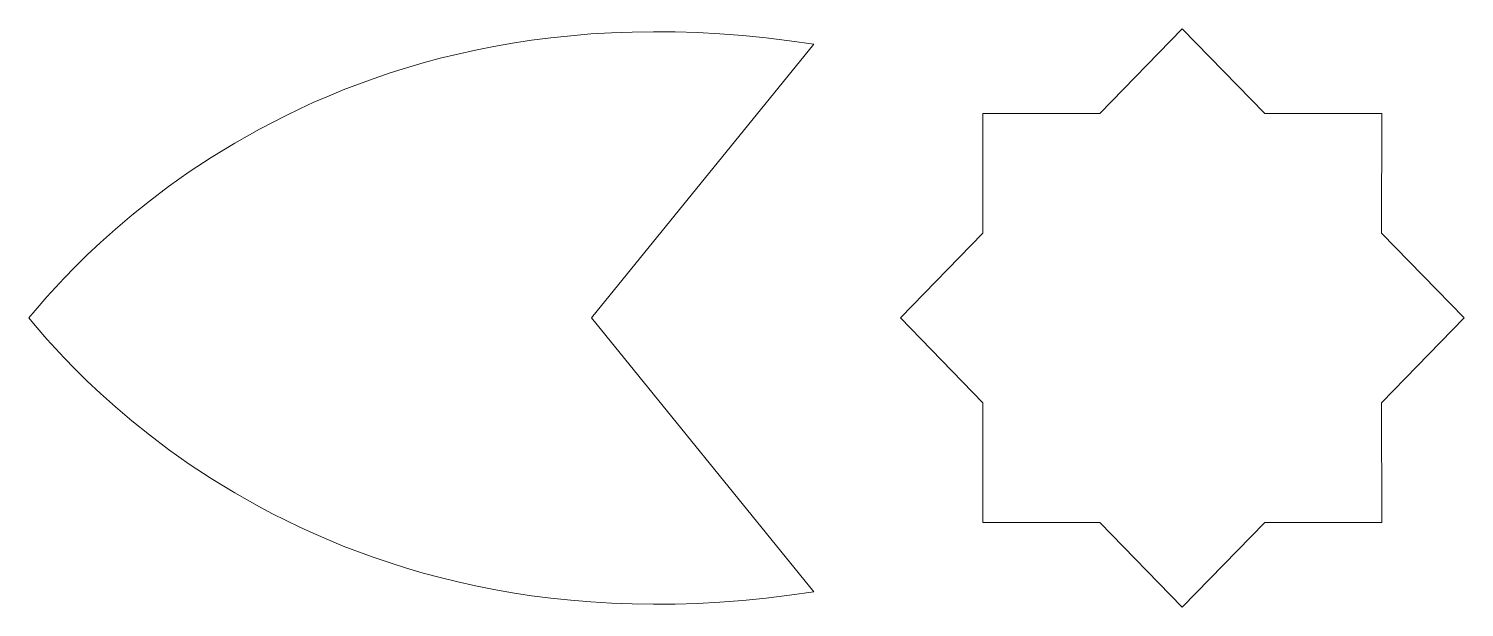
# Model space of a CAD drawing. Header units: millimetres. Extents: x -167 to 167, y -425 to 425.
# Drawn here: x -17.64 to 4.31, y -124.67 to -115.82 of the extents above; entities that cross this region are included whole.
import ezdxf

# ---------------------------------------------------------------- set-up
doc = ezdxf.new("R2010")
doc.units = ezdxf.units.MM
doc.header["$MEASUREMENT"] = 0
doc.layers.add('Layer 1', color=18, linetype='Continuous', true_color=0x000000)

msp = doc.modelspace()

# ---------------------------------------------------------------- linework, layer by layer
at = {"layer": 'Layer 1', "color": 250, "lineweight": 9, "true_color": 0x333333}
for points, knots in [([(-8.411, -124.617), (-8.411, -124.617), (-8.731, -124.605), (-8.731, -124.605), (-8.731, -124.605), (-9.045, -124.586), (-9.045, -124.586), (-9.045, -124.586), (-9.353, -124.561), (-9.353, -124.561), (-9.353, -124.561), (-9.655, -124.529), (-9.655, -124.529), (-9.655, -124.529), (-9.952, -124.49), (-9.952, -124.49), (-9.952, -124.49), (-10.242, -124.446), (-10.242, -124.446), (-10.242, -124.446), (-10.527, -124.396), (-10.527, -124.396), (-10.527, -124.396), (-10.806, -124.341), (-10.806, -124.341), (-10.806, -124.341), (-11.079, -124.28), (-11.079, -124.28), (-11.079, -124.28), (-11.347, -124.214), (-11.347, -124.214), (-11.347, -124.214), (-11.608, -124.144), (-11.608, -124.144), (-11.608, -124.144), (-11.864, -124.069), (-11.864, -124.069), (-11.864, -124.069), (-12.114, -123.99), (-12.114, -123.99), (-12.114, -123.99), (-12.359, -123.907), (-12.359, -123.907), (-12.359, -123.907), (-12.598, -123.821), (-12.598, -123.821), (-12.598, -123.821), (-12.831, -123.731), (-12.831, -123.731), (-12.831, -123.731), (-13.058, -123.638), (-13.058, -123.638), (-13.058, -123.638), (-13.28, -123.541), (-13.28, -123.541), (-13.28, -123.541), (-13.495, -123.443), (-13.495, -123.443), (-13.495, -123.443), (-13.706, -123.342), (-13.706, -123.342), (-13.706, -123.342), (-13.911, -123.238), (-13.911, -123.238), (-13.911, -123.238), (-14.11, -123.133), (-14.11, -123.133), (-14.11, -123.133), (-14.491, -122.918), (-14.491, -122.918), (-14.491, -122.918), (-14.85, -122.698), (-14.85, -122.698), (-14.85, -122.698), (-15.187, -122.476), (-15.187, -122.476), (-15.187, -122.476), (-15.502, -122.253), (-15.502, -122.253), (-15.502, -122.253), (-15.795, -122.032), (-15.795, -122.032), (-15.795, -122.032), (-16.066, -121.814), (-16.066, -121.814), (-16.066, -121.814), (-16.316, -121.602), (-16.316, -121.602), (-16.316, -121.602), (-16.543, -121.398), (-16.543, -121.398), (-16.543, -121.398), (-16.75, -121.204), (-16.75, -121.204), (-16.75, -121.204), (-16.935, -121.021), (-16.935, -121.021), (-16.935, -121.021), (-17.098, -120.852), (-17.098, -120.852), (-17.098, -120.852), (-17.363, -120.564), (-17.363, -120.564), (-17.363, -120.564), (-17.543, -120.355), (-17.543, -120.355), (-17.543, -120.355), (-17.641, -120.242), (-17.641, -120.242), (-17.641, -120.242), (-17.543, -120.13), (-17.543, -120.13), (-17.543, -120.13), (-17.363, -119.921), (-17.363, -119.921), (-17.363, -119.921), (-17.098, -119.633), (-17.098, -119.633), (-17.098, -119.633), (-16.935, -119.464), (-16.935, -119.464), (-16.935, -119.464), (-16.75, -119.281), (-16.75, -119.281), (-16.75, -119.281), (-16.543, -119.087), (-16.543, -119.087), (-16.543, -119.087), (-16.316, -118.882), (-16.316, -118.882), (-16.316, -118.882), (-16.066, -118.671), (-16.066, -118.671), (-16.066, -118.671), (-15.795, -118.453), (-15.795, -118.453), (-15.795, -118.453), (-15.502, -118.232), (-15.502, -118.232), (-15.502, -118.232), (-15.187, -118.009), (-15.187, -118.009), (-15.187, -118.009), (-14.85, -117.787), (-14.85, -117.787), (-14.85, -117.787), (-14.491, -117.567), (-14.491, -117.567), (-14.491, -117.567), (-14.11, -117.352), (-14.11, -117.352), (-14.11, -117.352), (-13.706, -117.143), (-13.706, -117.143), (-13.706, -117.143), (-13.495, -117.042), (-13.495, -117.042), (-13.495, -117.042), (-13.28, -116.943), (-13.28, -116.943), (-13.28, -116.943), (-13.058, -116.847), (-13.058, -116.847), (-13.058, -116.847), (-12.831, -116.754), (-12.831, -116.754), (-12.831, -116.754), (-12.598, -116.664), (-12.598, -116.664), (-12.598, -116.664), (-12.359, -116.577), (-12.359, -116.577), (-12.359, -116.577), (-12.114, -116.494), (-12.114, -116.494), (-12.114, -116.494), (-11.864, -116.415), (-11.864, -116.415), (-11.864, -116.415), (-11.608, -116.341), (-11.608, -116.341), (-11.608, -116.341), (-11.347, -116.27), (-11.347, -116.27), (-11.347, -116.27), (-11.079, -116.205), (-11.079, -116.205), (-11.079, -116.205), (-10.806, -116.144), (-10.806, -116.144), (-10.806, -116.144), (-10.527, -116.089), (-10.527, -116.089), (-10.527, -116.089), (-10.242, -116.039), (-10.242, -116.039), (-10.242, -116.039), (-9.952, -115.994), (-9.952, -115.994), (-9.952, -115.994), (-9.655, -115.956), (-9.655, -115.956), (-9.655, -115.956), (-9.353, -115.924), (-9.353, -115.924), (-9.353, -115.924), (-9.045, -115.898), (-9.045, -115.898), (-9.045, -115.898), (-8.731, -115.88), (-8.731, -115.88), (-8.731, -115.88), (-8.411, -115.868), (-8.411, -115.868), (-8.411, -115.868), (-8.085, -115.863), (-8.085, -115.863), (-8.085, -115.863), (-7.753, -115.866), (-7.753, -115.866), (-7.753, -115.866), (-7.415, -115.877), (-7.415, -115.877), (-7.415, -115.877), (-7.072, -115.896), (-7.072, -115.896), (-7.072, -115.896), (-6.722, -115.923), (-6.722, -115.923), (-6.722, -115.923), (-6.366, -115.958), (-6.366, -115.958), (-6.366, -115.958), (-6.005, -116.002), (-6.005, -116.002), (-6.005, -116.002), (-5.637, -116.056), (-5.637, -116.056), (-5.637, -116.056), (-9.033, -120.242), (-9.033, -120.242), (-9.033, -120.242), (-5.637, -124.429), (-5.637, -124.429), (-5.637, -124.429), (-6.005, -124.482), (-6.005, -124.482), (-6.005, -124.482), (-6.366, -124.527), (-6.366, -124.527), (-6.366, -124.527), (-6.722, -124.562), (-6.722, -124.562), (-6.722, -124.562), (-7.072, -124.589), (-7.072, -124.589), (-7.072, -124.589), (-7.415, -124.608), (-7.415, -124.608), (-7.415, -124.608), (-7.753, -124.619), (-7.753, -124.619), (-7.753, -124.619), (-8.085, -124.622), (-8.085, -124.622), (-8.085, -124.622), (-8.411, -124.617), (-8.411, -124.617)], [0, 0, 0, 0, 0.011236, 0.011236, 0.011236, 0.022472, 0.022472, 0.022472, 0.033708, 0.033708, 0.033708, 0.044944, 0.044944, 0.044944, 0.05618, 0.05618, 0.05618, 0.067416, 0.067416, 0.067416, 0.078652, 0.078652, 0.078652, 0.089888, 0.089888, 0.089888, 0.101124, 0.101124, 0.101124, 0.11236, 0.11236, 0.11236, 0.123596, 0.123596, 0.123596, 0.134831, 0.134831, 0.134831, 0.146067, 0.146067, 0.146067, 0.157303, 0.157303, 0.157303, 0.168539, 0.168539, 0.168539, 0.179775, 0.179775, 0.179775, 0.191011, 0.191011, 0.191011, 0.202247, 0.202247, 0.202247, 0.213483, 0.213483, 0.213483, 0.224719, 0.224719, 0.224719, 0.235955, 0.235955, 0.235955, 0.247191, 0.247191, 0.247191, 0.258427, 0.258427, 0.258427, 0.269663, 0.269663, 0.269663, 0.280899, 0.280899, 0.280899, 0.292135, 0.292135, 0.292135, 0.303371, 0.303371, 0.303371, 0.314607, 0.314607, 0.314607, 0.325843, 0.325843, 0.325843, 0.337079, 0.337079, 0.337079, 0.348315, 0.348315, 0.348315, 0.359551, 0.359551, 0.359551, 0.370787, 0.370787, 0.370787, 0.382022, 0.382022, 0.382022, 0.393258, 0.393258, 0.393258, 0.404494, 0.404494, 0.404494, 0.41573, 0.41573, 0.41573, 0.426966, 0.426966, 0.426966, 0.438202, 0.438202, 0.438202, 0.449438, 0.449438, 0.449438, 0.460674, 0.460674, 0.460674, 0.47191, 0.47191, 0.47191, 0.483146, 0.483146, 0.483146, 0.494382, 0.494382, 0.494382, 0.505618, 0.505618, 0.505618, 0.516854, 0.516854, 0.516854, 0.52809, 0.52809, 0.52809, 0.539326, 0.539326, 0.539326, 0.550562, 0.550562, 0.550562, 0.561798, 0.561798, 0.561798, 0.573034, 0.573034, 0.573034, 0.58427, 0.58427, 0.58427, 0.595506, 0.595506, 0.595506, 0.606742, 0.606742, 0.606742, 0.617978, 0.617978, 0.617978, 0.629213, 0.629213, 0.629213, 0.640449, 0.640449, 0.640449, 0.651685, 0.651685, 0.651685, 0.662921, 0.662921, 0.662921, 0.674157, 0.674157, 0.674157, 0.685393, 0.685393, 0.685393, 0.696629, 0.696629, 0.696629, 0.707865, 0.707865, 0.707865, 0.719101, 0.719101, 0.719101, 0.730337, 0.730337, 0.730337, 0.741573, 0.741573, 0.741573, 0.752809, 0.752809, 0.752809, 0.764045, 0.764045, 0.764045, 0.775281, 0.775281, 0.775281, 0.786517, 0.786517, 0.786517, 0.797753, 0.797753, 0.797753, 0.808989, 0.808989, 0.808989, 0.820225, 0.820225, 0.820225, 0.831461, 0.831461, 0.831461, 0.842697, 0.842697, 0.842697, 0.853933, 0.853933, 0.853933, 0.865169, 0.865169, 0.865169, 0.876404, 0.876404, 0.876404, 0.88764, 0.88764, 0.88764, 0.898876, 0.898876, 0.898876, 0.910112, 0.910112, 0.910112, 0.921348, 0.921348, 0.921348, 0.932584, 0.932584, 0.932584, 0.94382, 0.94382, 0.94382, 0.955056, 0.955056, 0.955056, 0.966292, 0.966292, 0.966292, 0.977528, 0.977528, 0.977528, 0.988764, 0.988764, 0.988764, 1, 1, 1, 1]), ([(-1.263, -123.37), (-1.263, -123.37), (-3.049, -123.372), (-3.049, -123.372), (-3.049, -123.372), (-3.048, -121.538), (-3.048, -121.538), (-3.048, -121.538), (-4.312, -120.242), (-4.312, -120.242), (-4.312, -120.242), (-3.048, -118.947), (-3.048, -118.947), (-3.048, -118.947), (-3.049, -117.113), (-3.049, -117.113), (-3.049, -117.113), (-1.263, -117.115), (-1.263, -117.115), (-1.263, -117.115), (0, -115.817), (0, -115.817), (0, -115.817), (1.263, -117.115), (1.263, -117.115), (1.263, -117.115), (3.049, -117.113), (3.049, -117.113), (3.049, -117.113), (3.047, -118.947), (3.047, -118.947), (3.047, -118.947), (4.312, -120.242), (4.312, -120.242), (4.312, -120.242), (3.047, -121.538), (3.047, -121.538), (3.047, -121.538), (3.049, -123.372), (3.049, -123.372), (3.049, -123.372), (1.263, -123.37), (1.263, -123.37), (1.263, -123.37), (0, -124.668), (0, -124.668), (0, -124.668), (-1.263, -123.37), (-1.263, -123.37)], [0, 0, 0, 0, 0.0625, 0.0625, 0.0625, 0.125, 0.125, 0.125, 0.1875, 0.1875, 0.1875, 0.25, 0.25, 0.25, 0.3125, 0.3125, 0.3125, 0.375, 0.375, 0.375, 0.4375, 0.4375, 0.4375, 0.5, 0.5, 0.5, 0.5625, 0.5625, 0.5625, 0.625, 0.625, 0.625, 0.6875, 0.6875, 0.6875, 0.75, 0.75, 0.75, 0.8125, 0.8125, 0.8125, 0.875, 0.875, 0.875, 0.9375, 0.9375, 0.9375, 1, 1, 1, 1])]:
    msp.add_open_spline(points, degree=3, knots=knots, dxfattribs=at)

doc.saveas('drawing.dxf')
